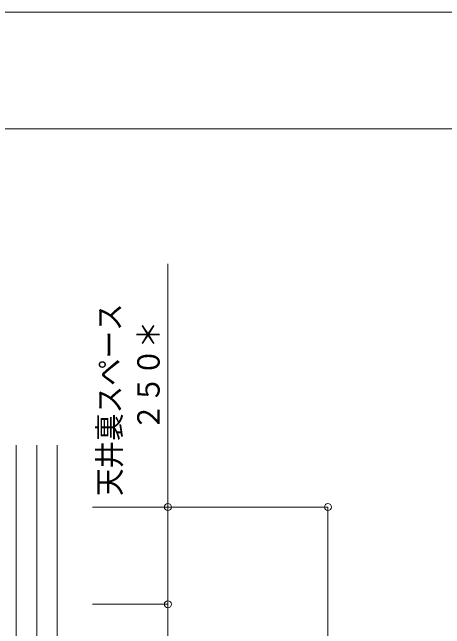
# Model space of a CAD drawing. Units: millimetres on the paper. Extents: x -305 to 305, y -152 to 152.
# Drawn here: x -178.3 to -141.3, y 95.7 to 148.5 of the extents above; entities that cross this region are included whole.
import ezdxf
from ezdxf.enums import TextEntityAlignment as Align

# ---------------------------------------------------------------- set-up
doc = ezdxf.new("R2010")
doc.units = ezdxf.units.MM
doc.linetypes.add('LONG_CHAIN', pattern=[21, 18, -1, 1, -1])
for name, color, linetype, lineweight in [('0-0_0', 7, 'Continuous', 9), ('0-1_VIEW0001', 7, 'Continuous', 9), ('0-4_図面枠', 3, 'Continuous', 9), ('0-5_DEFPOINTS', 7, 'Continuous', 9)]:
    doc.layers.add(name, color=color, linetype=linetype, lineweight=lineweight)
doc.styles.add('ＭＳ ゴシック', font='')
doc.styles.get('ＭＳ ゴシック').set_extended_font_data('MS Gothic')

# ---------------------------------------------------------------- blocks, each defined once
blk = doc.blocks.new('_ORIGIN')
at = {"layer": '0-0_0'}
blk.add_line((0, 0), (-1, 0), dxfattribs=at)
blk.add_circle((0, 0), 0.5, dxfattribs=at)
blk = doc.blocks.new('X80')
at = {"layer": '0-0_0', "style": 'ＭＳ ゴシック', "width": 0.9}
for s, p in [('天井裏スペース', (-268.617, 242.849)), ('２５０＊', (-265.272, 248.434))]:
    blk.add_text(s, height=1.921, rotation=90, dxfattribs=at).set_placement(p, align=Align.BOTTOM_LEFT)

msp = doc.modelspace()

# ---------------------------------------------------------------- linework, layer by layer
at = {"layer": '0-0_0'}
for p, q in [((-171.468, 106.091), (-151.275, 106.091)), ((-151.275, 31.391), (-151.275, 106.091)), ((-165.006, 98.358), (-165.006, 105.491)), ((-171.468, 97.758), (-165.007, 97.758)), ((-165.007, 31.691), (-165.007, 97.158))]:
    msp.add_line(p, q, dxfattribs=at)
msp.add_lwpolyline([(-165.034, 106.091), (-165.006, 106.091), (-165.006, 126.929)], dxfattribs=at)
msp.add_circle((-151.275, 106.091), 0.3, dxfattribs=at)
at = {"layer": '0-1_VIEW0001'}
for p, q in [((-178.008, 111.391), (-178.008, 25.891)), ((-174.508, 111.391), (-174.508, 25.891))]:
    msp.add_line(p, q, dxfattribs=at)
at = {"layer": '0-1_VIEW0001', "linetype": 'LONG_CHAIN'}
msp.add_line((-176.258, 111.391), (-176.258, 9.433), dxfattribs=at)
at = {"layer": '0-4_図面枠'}
msp.add_lwpolyline([(-291.017, -138.498), (108.983, -138.498), (108.983, 138.502), (-291.017, 138.502)], close=True, dxfattribs=at)
at = {"layer": '0-5_DEFPOINTS'}
msp.add_line((118.983, 148.502), (-301.017, 148.502), dxfattribs=at)

# ---------------------------------------------------------------- block references
at = {"layer": '0-0_0'}
msp.add_blockref('X80', (100.136, -135.805), dxfattribs=at)
at = {"layer": '0-0_0', "xscale": 0.6, "yscale": 0.6}
for p, rotation in [((-165.006, 106.091), 90), ((-165.006, 97.758), 270), ((-165.007, 97.758), 90)]:
    msp.add_blockref('_ORIGIN', p, dxfattribs=dict(at, rotation=rotation))

doc.saveas('drawing.dxf')
